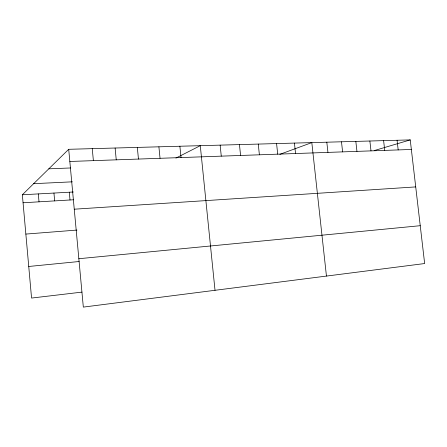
<?xml version="1.0" encoding="UTF-8"?>
<svg xmlns="http://www.w3.org/2000/svg" width="447" height="447" viewBox="0 0 447 447"><rect width="100%" height="100%" fill="white"/><g stroke="black" fill="none" stroke-linecap="round" stroke-linejoin="round"><path stroke-width="0.67" d="M81.991 292.109L31.558 298.06L22.35 194.775L68.704 149.298L410.24 139.9L424.65 263.546L83.326 307.1L68.704 149.298M175.911 158.087L200.284 145.677L215.018 290.293M279.844 154.338L311.816 142.61L326.45 276.073M374.184 150.6L410.24 139.9M28.742 266.473L79.158 261.512M78.84 258.718L420.241 225.696M25.853 234.077L76.934 230.065M74.252 209.202L415.721 186.907M23.065 202.77L73.437 199.781M22.35 194.775L73.403 191.998M33.654 183.683L72.403 181.823M48.807 168.821L70.531 167.966M69.833 161.473L411.352 149.46M397.065 140.263L398.182 149.924M383.61 140.637L384.733 150.399M369.87 141.012L370.993 150.879M355.829 141.397L356.952 151.377M341.48 141.794L342.609 151.879M326.813 142.196L327.942 152.393M294.422 143.09L295.556 153.533M276.576 143.576L277.71 154.159M258.26 144.085L259.394 154.807M239.452 144.599L240.587 155.467M220.136 145.13L221.271 156.148M179.884 146.242L181.024 157.562M158.903 146.817L160.043 158.299M137.324 147.409L138.458 159.059M115.114 148.018L116.248 159.842M92.25 148.65L93.384 160.641M69.296 192.221L70.011 199.988M53.947 193.054L54.663 200.899M38.302 193.909L39.018 201.826"/></g></svg>
